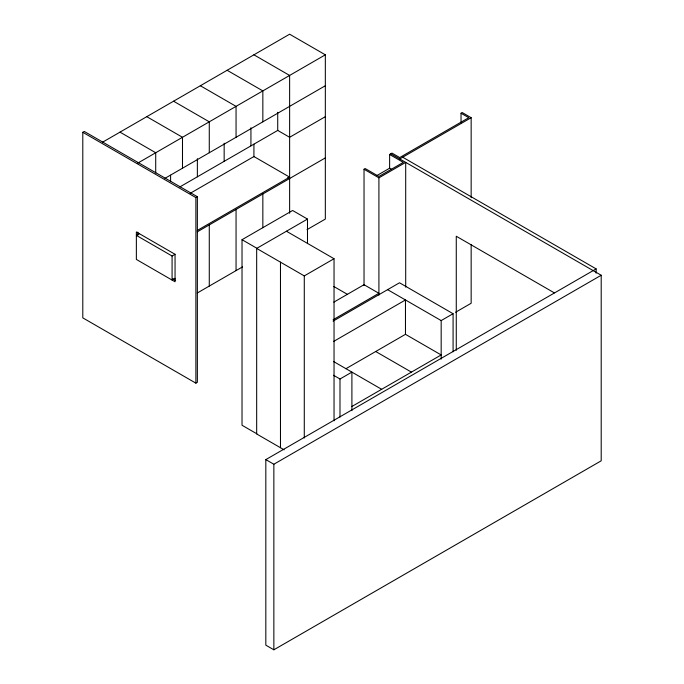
<?xml version="1.0" encoding="UTF-8"?>
<svg xmlns="http://www.w3.org/2000/svg" width="684" height="684" viewBox="0 0 684 684"><rect width="100%" height="100%" fill="white"/><g stroke="black" fill="none" stroke-linecap="round" stroke-linejoin="round"><path stroke-width="1.03" d="M82.798 132.303L84.286 131.448L197.368 196.736L197.368 382.288L195.88 383.151L82.798 317.863L82.798 132.303L195.88 197.59L197.368 196.736M102.6 142.178L289.623 34.2L325.336 54.814L325.336 219.068L307.022 229.644M137.398 163.322L325.336 54.814M164.947 178.344L325.336 85.739M179.824 186.937L277.721 130.413L289.623 137.287L325.336 116.673M190.186 193.324L253.918 156.533L289.623 177.147L197.266 230.465M139.339 233.672L136.364 235.39L172.077 256.004L175.053 254.294L175.053 281.782L136.364 259.441L136.364 231.953L175.053 254.294M197.266 231.842L325.336 157.901M389.623 168.341L389.623 154.473L391.992 153.096L399.73 157.559L468.771 117.699L461.033 113.236L461.033 122.829M461.033 113.236L462.222 112.544L471.156 117.699L471.156 197.685M175.053 278.345L172.077 280.064L172.077 256.004M256.902 433.844L242.025 425.251L242.025 239.691L292.615 210.484L307.492 219.077L307.492 243.607M364.033 285.493L364.033 169.247L365.222 168.563L378.91 176.463L403.312 162.373L389.623 154.473M399.73 158.936L471.156 117.699M376.961 175.514L389.615 168.213L391.436 169.264M284.142 449.833L256.671 433.972L256.671 248.42L307.492 219.077M364.033 169.247L378.91 177.84L405.697 162.373L405.697 287.152M197.266 293.008L242.521 266.88M256.671 248.42L304.286 275.909L334.04 258.723L334.04 420.822M333.818 302.157L364.033 284.706L378.91 293.299L333.134 319.727M333.134 321.104L399.516 282.783L453.082 313.708L453.082 351.773M333.672 341.41L405.467 299.96L405.467 334.322L345.95 368.685M333.527 375.259L339.991 378.996L351.901 372.122L351.901 410.648M387.606 289.657L441.171 320.582L453.082 313.708M455.587 312.246L471.156 303.26L471.156 244.607M351.901 406.484L441.171 354.945L405.467 334.322M390.803 153.78L601.202 275.25L601.202 460.811L273.856 649.8L265.819 645.157L265.819 459.605L596.14 268.889L596.14 273.155M265.819 459.605L273.856 464.239L601.202 275.25M253.918 54.814L289.623 75.437L289.623 213.322M402.705 157.217L596.14 268.889M227.131 70.281L262.844 90.895L262.844 121.82M200.352 85.739L236.057 106.362L236.057 137.287M554.356 292.872L456.271 236.254L456.271 350.259M173.565 101.206L209.278 121.82L209.278 152.746M287.793 177.464L289.623 178.524M146.786 116.673L182.491 137.287L182.491 168.213M119.999 132.132L155.713 152.746L155.713 173.009M286.425 231.235L334.04 258.723M333.818 286.502L347.549 294.436M242.025 239.691L256.902 248.283M375.704 351.508L411.417 372.122M333.587 361.545L381.655 389.307M172.855 278.79L175.617 280.389M441.171 320.582L441.171 359.109M378.91 177.84L378.91 295.146M339.991 378.996L339.991 417.06M304.286 275.909L304.286 437.999M280.474 262.16L280.474 447.721M277.721 112.287L277.721 130.413M273.856 464.239L273.856 649.8M262.844 193.982L262.844 227.729M253.918 144.162L253.918 156.85M250.934 127.746L250.934 145.88M236.057 209.449L236.057 270.616M224.155 143.213L224.155 161.338M209.278 224.908L209.278 286.074M197.368 158.671L197.368 176.805M195.88 197.59L195.88 383.151M170.59 175.207L170.59 181.602M137.852 232.15L137.852 235.322"/></g></svg>
